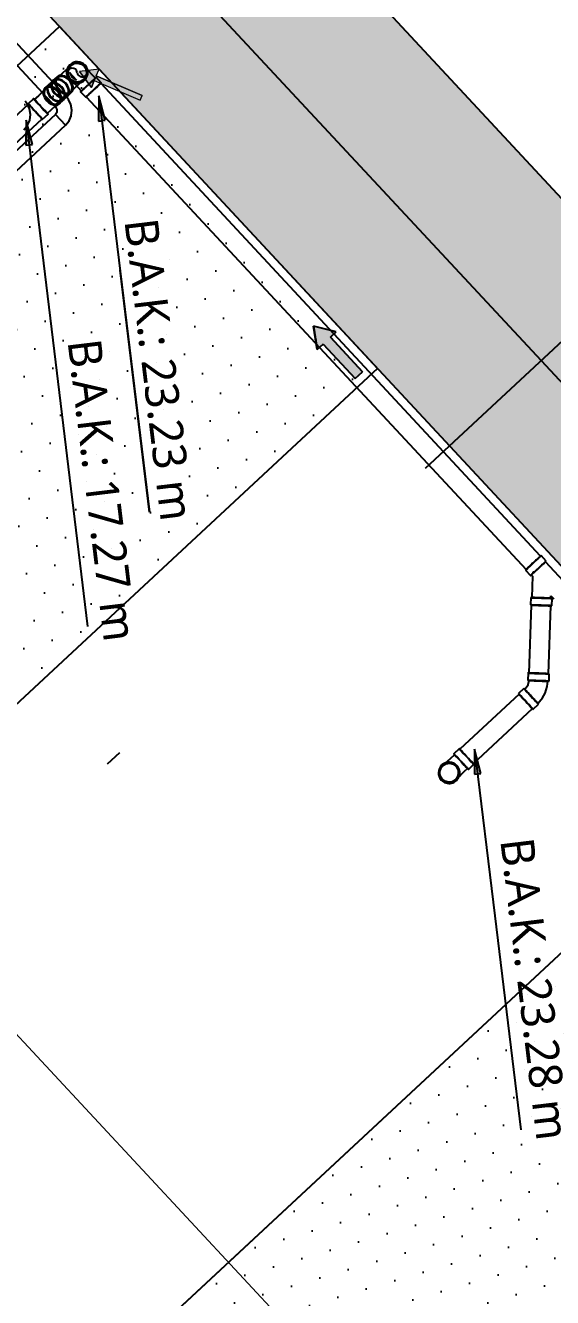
# Model space of a CAD drawing. Header units: millimetres. Extents: x 400382 to 401276, y 4543898 to 4544126.
# Drawn here: x 400490.12 to 400493.27, y 4544020.92 to 4544028.54 of the extents above; entities that cross this region are included whole.
import ezdxf

# ---------------------------------------------------------------- set-up
doc = ezdxf.new("R2010")
doc.units = ezdxf.units.MM
doc.linetypes.add('AKS', pattern=[3, 2.5, -0.25, 0, -0.25])
doc.layers.add('A-DETL', color=90, linetype='Continuous', lineweight=15)
doc.layers.add('A-DETL-GENF', color=92, linetype='Continuous', lineweight=9)
for name, color, linetype in [('aks prota', 2, 'AKS'), ('kiriş prota', 6, 'Continuous'), ('kolon tarama prota', 252, 'Continuous'), ('merdiven prota', 2, 'Continuous'), ('perde prota', 1, 'Continuous'), ('TARAMA', 8, 'Continuous')]:
    doc.layers.add(name, color=color, linetype=linetype)
doc.styles.add('Segoe UI Light_1', font='', dxfattribs={"height": 200})
doc.styles.get('Segoe UI Light_1').set_extended_font_data('Segoe UI Light')
pattern_1 = [(312.923994, (398997.36488, 4544993.93019), (0.170302485, 0.049990168), [0, -0.15875])]

# ---------------------------------------------------------------- blocks, each defined once
blk = doc.blocks.new('Flow Direction - Flow Direction _25mm_-1035271-_17_70 m  ARA KAT')
at = {"layer": 'TARAMA'}
blk.add_hatch(color=256, dxfattribs=at).paths.add_polyline_path([(0, 0), (-117, -78), (-117, -30), (-400, -30), (-400, 30), (-117, 30), (-117, 78)], flags=0)
for p, q in [((0, 0), (-117, 78)), ((-117, 78), (-117, 30)), ((-117, 78), (0, 0)), ((-117, 30), (-117, 78)), ((-117, 30), (-400, 30)), ((-400, 30), (-400, -30)), ((-117, 30), (-400, 30)), ((-400, 30), (-400, -30)), ((-117, -78), (0, 0)), ((-117, -78), (0, 0)), ((-400, -30), (-117, -30)), ((-117, -30), (-400, -30)), ((-117, -30), (-117, -78)), ((-117, -30), (-117, -78))]:
    blk.add_line(p, q, dxfattribs=at)
blk = doc.blocks.new('Riser Direction1 - Flow Direction _25mm_ 2-2155046-_17_70 m  ARA KAT')
at = {"layer": 'A-DETL-GENF'}
blk.add_hatch(color=256, dxfattribs=at).paths.add_polyline_path([(0, 0), (118, 0), (96, -38.1), (354.9, -187.5), (339.8, -213.5), (81, -64.1), (59, -102.2)], flags=0)
for p, q in [((0, 0), (59, -102.2)), ((118, 0), (0, 0)), ((118, 0), (0, 0)), ((59, -102.2), (0, 0)), ((59, -102.2), (81, -64.1)), ((81, -64.1), (59, -102.2)), ((81, -64.1), (339.8, -213.5)), ((81, -64.1), (339.8, -213.5)), ((96, -38.1), (118, 0)), ((96, -38.1), (118, 0)), ((354.9, -187.5), (96, -38.1)), ((96, -38.1), (354.9, -187.5)), ((339.8, -213.5), (354.9, -187.5)), ((339.8, -213.5), (354.9, -187.5))]:
    blk.add_line(p, q, dxfattribs=at)
blk = doc.blocks.new('17.60 mekanik')
at = {"layer": 'kolon tarama prota'}
for points in [[(142412.97, 63565.4), (142423.94, 63554.98), (142426.26, 63558.18)], [(142393.93, 63523.6), (142404.91, 63513.18), (142407.23, 63516.38)], [(142852.78, 63463.67), (142863.75, 63453.25), (142866.07, 63456.45)]]:
    blk.add_hatch(color=256, dxfattribs=at).paths.add_polyline_path(points, flags=0)
for p, q in [((142398.23, 63569.17), (142398.23, 63569.17)), ((142398.72, 63569.6), (142398.72, 63569.6)), ((142398.72, 63569.6), (142398.72, 63569.6)), ((142398.77, 63569.55), (142398.77, 63569.55)), ((142408.22, 63571.77), (142403.77, 63571.77)), ((142795.06, 63571.3), (142408.22, 63571.3)), ((142799.51, 63571.77), (142795.06, 63571.77)), ((142819.26, 63571.11), (142799.51, 63571.11)), ((142388.22, 63565.4), (142388.22, 63554.56)), ((142389.09, 63561.25), (142389.09, 63561.25)), ((142389.14, 63561.19), (142389.14, 63561.19)), ((142389.14, 63561.19), (142389.14, 63561.19)), ((142389.64, 63561.62), (142389.64, 63561.62)), ((142389.64, 63561.62), (142389.64, 63561.62)), ((142397.03, 63562), (142390.84, 63562)), ((142399.65, 63554.56), (142399.65, 63565.39)), ((142403.77, 63559.02), (142408.22, 63559.02)), ((142408.22, 63559.5), (142795.06, 63559.5)), ((142412.97, 63565.4), (142423.94, 63554.98)), ((142426.26, 63558.18), (142412.97, 63565.4)), ((142412.97, 63565.4), (142616.2, 63417.74)), ((142795.06, 63559.02), (142799.51, 63559.02)), ((142798.86, 63561.36), (142799.51, 63560.71)), ((142799.54, 63561.99), (142799.48, 63562.01)), ((142799.51, 63559.68), (142800.54, 63559.68)), ((142800.54, 63559.68), (142809.7, 63550.52)), ((142816.7, 63559.68), (142819.26, 63559.68)), ((142817.78, 63558.6), (142816.7, 63559.68)), ((142821.39, 63555.93), (142818.25, 63559.07)), ((142387.56, 63554.56), (142387.56, 63551.42)), ((142388.03, 63551.42), (142388.03, 63548.1)), ((142399.83, 63548.1), (142399.83, 63551.42)), ((142400.31, 63551.42), (142400.31, 63554.56)), ((142423.94, 63554.98), (142426.26, 63558.18)), ((142849.88, 63526.77), (142821.05, 63555.59)), ((142400.24, 63550.74), (142114.74, 63550.74)), ((142387.56, 63548.1), (142387.56, 63544.99)), ((142400.24, 63550.74), (142400.24, 63546.29)), ((142400.24, 63546.29), (142400.24, 63550.74)), ((142400.24, 63550.74), (142400.24, 63541.85)), ((142400.24, 63541.85), (142400.24, 63550.74)), ((142400.24, 63546.29), (142400.24, 63541.85)), ((142400.24, 63541.85), (142400.24, 63546.29)), ((142400.31, 63544.99), (142400.31, 63548.1)), ((142809.23, 63550.05), (142812.37, 63546.91)), ((142812.71, 63547.25), (142841.53, 63518.42)), ((142114.74, 63541.85), (142400.24, 63541.85)), ((142403.39, 63538.69), (142403.39, 62819.81)), ((142407.84, 63538.69), (142403.39, 63538.69)), ((142403.39, 63538.69), (142407.84, 63538.69)), ((142412.28, 63538.69), (142403.39, 63538.69)), ((142403.39, 63538.69), (142412.28, 63538.69)), ((142412.28, 63538.69), (142407.84, 63538.69)), ((142407.84, 63538.69), (142412.28, 63538.69)), ((142412.28, 62819.81), (142412.28, 63538.69)), ((142387.56, 63535.54), (142387.56, 63531.1)), ((142388.03, 63531.1), (142388.23, 63531.12)), ((142388.03, 63531.1), (142388.03, 63104.51)), ((142388.23, 63531.08), (142388.03, 63531.1)), ((142388.23, 63531.12), (142388.82, 63531.13)), ((142388.82, 63531.07), (142388.23, 63531.08)), ((142388.82, 63531.13), (142389.76, 63531.14)), ((142389.76, 63531.06), (142388.82, 63531.07)), ((142389.76, 63531.14), (142390.98, 63531.15)), ((142390.98, 63531.05), (142389.76, 63531.06)), ((142390.98, 63531.15), (142392.4, 63531.16)), ((142392.4, 63531.04), (142390.98, 63531.05)), ((142392.4, 63531.16), (142393.93, 63531.16)), ((142393.93, 63531.04), (142392.4, 63531.04)), ((142393.93, 63531.16), (142395.46, 63531.16)), ((142395.46, 63531.04), (142393.93, 63531.04)), ((142395.46, 63531.16), (142396.88, 63531.15)), ((142396.88, 63531.05), (142395.46, 63531.04)), ((142396.88, 63531.15), (142398.1, 63531.14)), ((142398.1, 63531.06), (142396.88, 63531.05)), ((142398.1, 63531.14), (142399.04, 63531.13)), ((142399.04, 63531.07), (142398.1, 63531.06)), ((142399.04, 63531.13), (142399.63, 63531.12)), ((142399.63, 63531.08), (142399.04, 63531.07)), ((142399.63, 63531.12), (142399.83, 63531.1)), ((142399.83, 63531.1), (142399.63, 63531.08)), ((142399.83, 63104.51), (142399.83, 63531.1)), ((142400.31, 63531.1), (142400.31, 63535.54)), ((142393.93, 63523.6), (142404.91, 63513.18)), ((142407.23, 63516.38), (142393.93, 63523.6)), ((142393.93, 63523.6), (142501.46, 63445.47)), ((142853.36, 63523.96), (142850.21, 63527.1)), ((142404.91, 63513.18), (142407.23, 63516.38)), ((142841.2, 63518.09), (142844.34, 63514.94)), ((142846.4, 63509.97), (142846.4, 63505.52)), ((142846.88, 63505.52), (142846.88, 63457.06)), ((142858.68, 63457.06), (142858.68, 63505.52)), ((142859.15, 63505.52), (142859.15, 63509.97)), ((142616.2, 63417.74), (142498.12, 63503.53)), ((142852.78, 63463.67), (142863.75, 63453.25)), ((142866.07, 63456.45), (142852.78, 63463.67)), ((142852.78, 63463.67), (142934.28, 63404.46)), ((142846.4, 63457.06), (142846.4, 63452.61)), ((142859.15, 63452.61), (142859.15, 63457.06)), ((142863.75, 63453.25), (142866.07, 63456.45)), ((142501.46, 63445.47), (142641.2, 63343.94)), ((142934.28, 63404.46), (143038.7, 63328.59))]:
    blk.add_line(p, q, dxfattribs=at)
at = {"layer": 'kolon tarama prota', "flags": 128}
for points in [[(142388.22, 63565.4), (142388.68, 63567.67), (142390.02, 63569.56), (142391.99, 63570.77), (142393.93, 63571.11)], [(142403.77, 63571.11), (142400.75, 63571.11), (142398.02, 63571.11), (142395.85, 63571.11), (142394.44, 63571.11), (142393.93, 63571.11), (142393.93, 63571.11)], [(142393.93, 63571.11), (142396.2, 63570.64), (142398.1, 63569.31), (142399.31, 63567.33), (142399.65, 63565.4)], [(142393.93, 63559.68), (142391.66, 63560.15), (142389.77, 63561.48), (142388.55, 63563.46), (142388.22, 63565.4)], [(142399.65, 63565.4), (142399.18, 63563.13), (142397.84, 63561.23), (142395.87, 63560.02), (142393.93, 63559.68)], [(142393.93, 63559.68), (142394.4, 63559.68), (142395.78, 63559.68), (142397.92, 63559.68), (142400.63, 63559.68), (142403.64, 63559.68), (142403.77, 63559.68)], [(142388.22, 63544.99), (142388.22, 63542.18), (142388.22, 63538.89), (142388.22, 63535.54)], [(142399.65, 63535.54), (142399.65, 63539.07), (142399.65, 63542.34), (142399.65, 63544.99)], [(142412.28, 63538.69), (142411.81, 63542.04), (142410.43, 63545.12), (142408.25, 63547.69), (142405.43, 63549.56), (142402.21, 63550.58), (142400.24, 63550.74)], [(142400.24, 63541.85), (142401.89, 63541.38), (142403.05, 63540.13), (142403.39, 63538.69)], [(142397.28, 63518.69), (142396.81, 63522.04), (142395.43, 63525.12), (142393.25, 63527.69), (142390.43, 63529.56), (142387.21, 63530.58), (142385.24, 63530.74)], [(142857.04, 63517.29), (142854.98, 63521.02), (142852.89, 63523.49)], [(142844.81, 63515.41), (142846.35, 63513.2), (142846.48, 63512.91)], [(142858.49, 63509.97), (142858.02, 63514.2), (142857.04, 63517.29)], [(142846.48, 63512.91), (142847.06, 63510.28), (142847.06, 63509.97)], [(142847.06, 63442.77), (142847.06, 63443.24), (142847.06, 63444.62), (142847.06, 63446.76), (142847.06, 63449.47), (142847.06, 63452.48), (142847.06, 63452.61)], [(142858.49, 63452.61), (142858.49, 63449.59), (142858.49, 63446.86), (142858.49, 63444.69), (142858.49, 63443.28), (142858.49, 63442.77), (142858.49, 63442.77)], [(142847.06, 63442.77), (142847.53, 63445.04), (142848.86, 63446.94), (142850.84, 63448.15), (142852.78, 63448.49)], [(142852.78, 63448.49), (142855.05, 63448.02), (142856.94, 63446.69), (142858.15, 63444.71), (142858.49, 63442.77)], [(142852.78, 63437.06), (142850.51, 63437.53), (142848.61, 63438.86), (142847.4, 63440.83), (142847.06, 63442.77)], [(142858.49, 63442.77), (142858.02, 63440.5), (142856.69, 63438.61), (142854.72, 63437.4), (142852.78, 63437.06)]]:
    blk.add_lwpolyline(points, dxfattribs=at)
at = {"layer": 'kolon tarama prota'}
for centre, radius, start, end in [((142393.93, 63565.4), 6.38, 360, 180), ((142393.93, 63565.4), 6.38, 360, 180), ((142393.93, 63565.39), 6.38, 89.99705, 269.99705), ((142393.93, 63565.39), 6.38, 89.99705, 269.99705), ((142393.93, 63565.39), 6.38, 89.99705, 269.99705), ((142393.93, 63565.39), 6.38, 89.99705, 269.99705), ((142393.93, 63565.4), 5.9, 144, 324), ((142393.93, 63565.39), 5.71, 89.99705, 269.99705), ((142393.93, 63565.39), 5.71, 89.99705, 269.99705), ((142393.93, 63565.4), 5.71, 360, 180), ((142393.93, 63565.4), 5.9, 324, 144), ((142393.93, 63565.39), 6.38, 269.99705, 89.99705), ((142393.93, 63565.39), 6.38, 269.99705, 89.99705), ((142393.93, 63565.39), 6.38, 269.99705, 89.99705), ((142393.93, 63565.39), 6.38, 269.99705, 89.99705), ((142393.93, 63565.39), 5.71, 269.99705, 89.99705), ((142393.93, 63565.39), 5.71, 269.99705, 89.99705), ((142395.66, 63567.78), 2.95, 234, 54), ((142393.93, 63565.4), 6.38, 180, 360), ((142393.93, 63565.4), 6.38, 180, 360), ((142393.93, 63565.4), 5.71, 180, 360), ((142392.2, 63563.01), 2.95, 54, 234), ((142852.78, 63442.77), 6.38, 90, 270), ((142852.78, 63442.77), 6.38, 90, 270), ((142852.78, 63442.77), 5.9, 144, 324), ((142852.78, 63442.77), 5.72, 90, 270), ((142852.78, 63442.77), 5.9, 324, 144), ((142852.78, 63442.77), 6.38, 270, 90), ((142852.78, 63442.77), 6.38, 270, 90), ((142852.78, 63442.77), 5.71, 270, 90)]:
    blk.add_arc(centre, radius, start, end, dxfattribs=at)
for centre, major_axis, ratio, start_param, end_param in [((142403.77, 63565.4), (0, 6.38), 0.01, 4.712386, 7.853979), ((142403.77, 63565.4), (0, 5.72), 0.01, 4.712386, 7.853979), ((142408.22, 63565.4), (0, 6.38), 0.01, 4.712386, 7.853979), ((142408.22, 63565.4), (0, 5.9), 0.01, 0, 1.570796), ((142408.22, 63565.4), (0, 5.9), 0.01, 4.712389, 6.283185), ((142795.06, 63565.4), (0, 6.38), 0.01, 6.279043, 9.420636), ((142795.06, 63565.4), (0, 5.9), 0.01, 0, 1.570796), ((142795.06, 63565.4), (0, 6.38), 0.01, 3.137451, 6.279043), ((142795.06, 63565.4), (0, 5.9), 0.01, 4.712389, 6.283185), ((142799.51, 63565.4), (0, 6.38), 0.01, 6.279043, 9.420636), ((142799.51, 63565.4), (0, 5.71), 0.01, 6.279043, 9.420636), ((142799.51, 63565.4), (0, 6.38), 0.01, 3.137451, 6.279043), ((142799.51, 63565.4), (0, 5.71), 0.01, 3.137451, 6.279043), ((142393.93, 63554.56), (6.38, 0), 0.707109, 1.5708, 4.712392), ((142393.93, 63565.39), (5.71, 0), 0.707109, 4.140196, 4.712392), ((142393.93, 63565.39), (5.71, 0), 0.707109, 4.712392, 5.284588), ((142393.93, 63554.56), (6.38, 0), 0.707109, 4.712392, 7.853985), ((142403.77, 63565.4), (0, 6.38), 0.01, 1.570794, 4.712386), ((142403.77, 63565.4), (0, 5.71), 0.01, 1.570794, 4.712386), ((142408.22, 63565.4), (0, 6.38), 0.01, 1.570794, 4.712386), ((142408.22, 63565.4), (0, 5.9), 0.01, 1.570796, 3.141593), ((142408.22, 63565.4), (0, 5.9), 0.01, 3.141593, 4.712389), ((142795.06, 63565.4), (0, 5.9), 0.01, 1.570796, 3.141593), ((142795.06, 63565.4), (0, 5.9), 0.01, 3.141593, 4.712389), ((142802.9, 63565.4), (4.04, 4.04), 0.009999, 2.573539, 3.145735), ((142802.9, 63565.4), (4.04, 4.04), 0.009999, 3.145735, 3.717931), ((142813.74, 63554.56), (4.51, 4.51), 0.009999, 0.004142, 3.145735), ((142813.74, 63554.56), (4.51, 4.51), 0.009999, 3.145735, 6.287328), ((142393.93, 63551.42), (6.38, 0), 0.707109, 1.5708, 4.712392), ((142393.93, 63548.1), (6.38, 0), 0.714139, 1.570833, 4.712425), ((142393.93, 63551.42), (5.9, 0), 0.714139, 1.570796, 3.141593), ((142393.93, 63548.1), (5.9, 0), 0.714139, 1.570796, 3.141593), ((142393.93, 63551.42), (5.9, 0), 0.714139, 3.141593, 4.712389), ((142393.93, 63554.56), (5.71, 0), 0.707109, 1.5708, 4.712392), ((142393.93, 63554.56), (5.71, 0), 0.707109, 4.712392, 7.853985), ((142393.93, 63551.42), (6.38, 0), 0.707109, 4.712392, 7.853985), ((142393.93, 63551.42), (5.9, 0), 0.714139, 0, 1.570796), ((142393.93, 63548.1), (6.38, 0), 0.714139, 4.712425, 7.854018), ((142393.93, 63548.1), (5.9, 0), 0.714139, 0, 1.570796), ((142393.93, 63551.42), (5.9, 0), 0.714139, 4.712389, 6.283185), ((142813.74, 63554.56), (4.04, 4.04), 0.009999, 0.004142, 3.145735), ((142813.74, 63554.56), (4.04, 4.04), 0.009999, 3.145735, 6.287328), ((142816.88, 63551.42), (4.51, 4.51), 0.009999, 0.004142, 3.145735), ((142816.88, 63551.42), (4.51, 4.51), 0.009999, 3.145735, 6.287328), ((142816.88, 63551.42), (4.17, 4.17), 0.01, 1.570796, 3.141593), ((142816.88, 63551.42), (4.17, 4.17), 0.01, 3.141593, 4.712389), ((142816.88, 63551.42), (4.17, 4.17), 0.01, 0, 1.570796), ((142816.88, 63551.42), (4.17, 4.17), 0.01, 4.712389, 6.283185), ((142393.93, 63544.99), (6.38, 0), 0.714139, 1.570833, 4.712425), ((142393.93, 63548.1), (5.9, 0), 0.714139, 3.141593, 4.712389), ((142393.93, 63544.99), (5.71, 0), 0.714139, 1.570833, 4.712425), ((142393.93, 63544.99), (6.38, 0), 0.714139, 4.712425, 7.854018), ((142393.93, 63544.99), (5.71, 0), 0.714139, 4.712425, 7.854018), ((142393.93, 63548.1), (5.9, 0), 0.714139, 4.712389, 6.283185), ((142393.93, 63535.54), (6.38, 0), 0.009995, 1.570822, 4.712414), ((142393.93, 63531.1), (6.38, 0), 0.009995, 1.570822, 4.712414), ((142393.93, 63535.54), (5.71, 0), 0.009995, 1.570822, 4.712414), ((142393.93, 63535.54), (6.38, 0), 0.009995, 4.712414, 7.854007), ((142393.93, 63535.54), (5.71, 0), 0.009995, 4.712414, 7.854007), ((142393.93, 63531.1), (6.38, 0), 0.009995, 4.712414, 7.854007), ((142845.71, 63522.59), (4.51, 4.51), 0.01, 6.279043, 9.420636), ((142845.71, 63522.59), (4.51, 4.51), 0.01, 3.137451, 6.279043), ((142845.71, 63522.59), (4.17, 4.17), 0.01, 1.570796, 3.141593), ((142845.71, 63522.59), (4.17, 4.17), 0.01, 3.141593, 4.712389), ((142848.85, 63519.45), (4.51, 4.51), 0.01, 6.279043, 9.420636), ((142848.85, 63519.45), (4.51, 4.51), 0.01, 3.137451, 6.279043), ((142848.85, 63519.45), (4.04, 4.04), 0.01, 6.279043, 9.420636), ((142848.85, 63519.45), (4.04, 4.04), 0.01, 3.137451, 6.279043), ((142845.71, 63522.59), (4.17, 4.17), 0.01, 0, 1.570796), ((142845.71, 63522.59), (4.17, 4.17), 0.01, 4.712389, 6.283185), ((142852.78, 63509.97), (6.38, 0), 0.01, 0.004142, 3.145735), ((142852.78, 63505.52), (6.38, 0), 0.01, 0.004142, 3.145735), ((142852.78, 63509.97), (6.38, 0), 0.01, 3.145735, 6.287327), ((142852.78, 63505.52), (6.38, 0), 0.01, 3.145735, 6.287327), ((142852.78, 63505.52), (5.9, 0), 0.01, 1.570796, 3.141593), ((142852.78, 63505.52), (5.9, 0), 0.01, 3.141593, 4.712389), ((142852.78, 63509.97), (5.71, 0), 0.01, 0.004142, 3.145735), ((142852.78, 63509.97), (5.72, 0), 0.01, 3.145735, 6.287327), ((142852.78, 63505.52), (5.9, 0), 0.01, 0, 1.570796), ((142852.78, 63505.52), (5.9, 0), 0.01, 4.712389, 6.283185), ((142852.78, 63452.61), (-6.38, 0), 0.01, 4.712389, 7.853982), ((142852.78, 63457.06), (-6.38, 0), 0.01, 4.712389, 7.853982), ((142852.78, 63452.61), (-5.71, 0), 0.01, 4.712389, 7.853982), ((142852.78, 63457.06), (5.9, 0), 0.01, 1.570796, 3.141593), ((142852.78, 63457.06), (5.9, 0), 0.01, 3.141593, 4.712389), ((142852.78, 63457.06), (5.9, 0), 0.01, 0, 1.570796), ((142852.78, 63457.06), (6.38, 0), 0.01, 4.712389, 7.853982), ((142852.78, 63457.06), (5.9, 0), 0.01, 4.712389, 6.283185), ((142852.78, 63452.61), (-6.38, 0), 0.01, 1.570796, 4.712389), ((142852.78, 63452.61), (5.71, 0), 0.01, 4.712389, 7.853982)]:
    blk.add_ellipse(centre, major_axis=major_axis, ratio=ratio, start_param=start_param, end_param=end_param, dxfattribs=at)
at = {"layer": 'kolon tarama prota', "xscale": 0.1, "yscale": 0.1, "zscale": 0.1}
for name, p, rotation in [('Riser Direction1 - Flow Direction _25mm_ 2-2155046-_17_70 m  ARA KAT', (142394.48, 63566.79), 53.99999999999888), ('Flow Direction - Flow Direction _25mm_-1035271-_17_70 m  ARA KAT', (142601.58, 63565.4), 179.9999999999998)]:
    blk.add_blockref(name, p, dxfattribs=dict(at, rotation=rotation))
at = {"layer": 'kolon tarama prota', "char_height": 20, "attachment_point": 1, "rotation": 324, "line_spacing_factor": 1.142579, "style": 'Segoe UI Light_1'}
for s, insert, width in [('B.A.K.: 23.23 m', (142489.87, 63541.76), 213.1568), ('B.A.K.: 17.27 m', (142519.59, 63467.64), 206.6213), ('B.A.K.: 23.28 m', (142914.89, 63453.89), 213.1568)]:
    blk.add_mtext(s, dxfattribs=dict(at, insert=insert, width=width))

msp = doc.modelspace()

# ---------------------------------------------------------------- hatches: boundary and pattern name
at = {"layer": 'kolon tarama prota'}
h = msp.add_hatch(color=256, dxfattribs=at)
h.dxf.hatch_style = 1
h.paths.add_polyline_path([(400518.65538, 4544000.26436), (400484.81074, 4544036.65495), (400485.11839, 4544034.12161), (400516.73976, 4544000.12153), (400498.50654, 4543983.16394), (400490.43772, 4543991.83973), (400489.11966, 4543990.61388), (400489.80069, 4543989.88162), (400490.02037, 4543990.08593), (400498.22539, 4543981.26369)])
h = msp.add_hatch(dxfattribs=at)
h.set_pattern_fill('DOTS', color=2, scale=0.1, angle=-47.076006)
h.set_pattern_definition(pattern_1)
h.paths.add_polyline_path([(400486.05315, 4544024.289), (400487.01024, 4544025.17913), (400486.98044, 4544025.42454), (400490.31913, 4544028.52965), (400492.22367, 4544026.48184), (400487.82149, 4544022.38764), (400487.27831, 4544022.97168)])
h = msp.add_hatch(dxfattribs=at)
h.set_pattern_fill('DOTS', color=2, scale=0.1, angle=-47.076006)
h.set_pattern_definition(pattern_1)
h.paths.add_polyline_path([(400488.04501, 4544016.65824), (400489.86066, 4544014.706), (400497.00017, 4544021.34602), (400494.48037, 4544024.05537), (400487.34086, 4544017.41535)])

# ---------------------------------------------------------------- linework, layer by layer
at = {"layer": 'A-DETL', "color": 1, "lineweight": 5}
msp.add_lwpolyline([(400410.49797, 4544108.04135), (400518.40627, 4543992.01566)], dxfattribs=at)
at = {"layer": 'aks prota', "ltscale": 10}
for p, q in [((400524.75998, 4543992.59926), (400411.76442, 4544114.0949)), ((400470.47006, 4544005.38483), (400496.00253, 4544029.13095))]:
    msp.add_line(p, q, dxfattribs=at)
at = {"layer": 'kiriş prota'}
for points in [[(400486.05315, 4544024.289), (400487.01024, 4544025.17913), (400486.98044, 4544025.42454), (400490.31913, 4544028.52965), (400492.22367, 4544026.48184), (400487.82149, 4544022.38764), (400487.27831, 4544022.97168)], [(400487.89093, 4544017.92695), (400494.48037, 4544024.05537)]]:
    msp.add_lwpolyline(points, dxfattribs=at)
msp.add_lwpolyline([(400494.48037, 4544024.05537), (400497.00017, 4544021.34602), (400489.86066, 4544014.706), (400487.34086, 4544017.41535)], close=True, dxfattribs=at)
msp.add_lwpolyline([(400494.48037, 4544024.05537), (400497.00017, 4544021.34602), (400489.86066, 4544014.706), (400487.34086, 4544017.41535)], close=True, dxfattribs=at)
at = {"layer": 'perde prota'}
msp.add_lwpolyline([(400490.43772, 4543991.83973), (400498.50654, 4543983.16394), (400516.73976, 4544000.12153), (400485.11839, 4544034.12161), (400484.81074, 4544036.65495), (400518.65538, 4544000.26436), (400498.22539, 4543981.26369), (400490.02037, 4543990.08593), (400489.80069, 4543989.88162), (400489.11966, 4543990.61388)], dxfattribs=at)

# ---------------------------------------------------------------- block references
at = {"layer": 'merdiven prota', "xscale": 0.01, "yscale": 0.01, "zscale": 0.01, "rotation": 312.9239939588403}
msp.add_blockref('17.60 mekanik', (399055.2216, 4544638.04734), dxfattribs=at)

doc.saveas('drawing.dxf')
